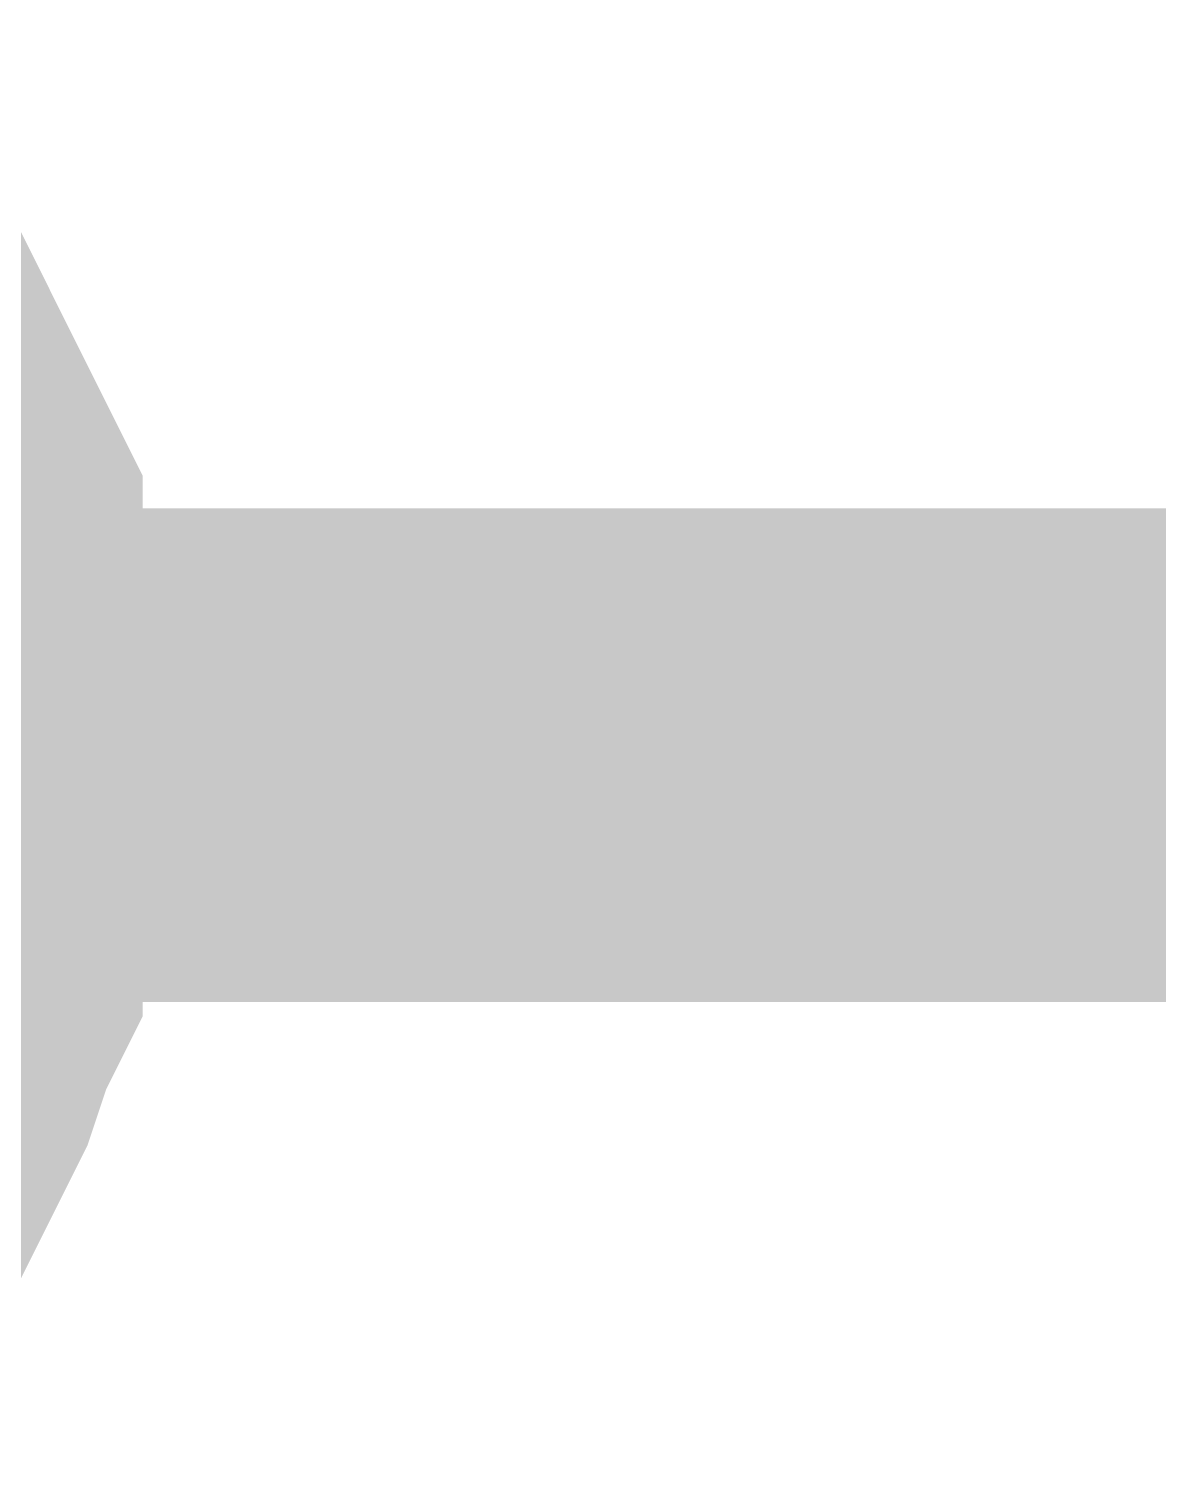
# Model space of a CAD drawing. Header units: inches. Extents: x 0 to 420, y 0 to 297.
# Drawn here: x 195.589 to 196.275, y 153.559 to 154.43 of the extents above; entities that cross this region are included whole.
import ezdxf

# ---------------------------------------------------------------- set-up
doc = ezdxf.new("R2010")
doc.units = ezdxf.units.IN
doc.layers.add('Sheet', color=255, linetype='Continuous')

msp = doc.modelspace()

# ---------------------------------------------------------------- linework, layer by layer
at = {"layer": 'Sheet', "const_width": 0.29972}
for points in [[(195.43035, 154.28048), (195.44155, 154.25807), (195.45275, 154.23567), (195.46395, 154.21326), (195.47515, 154.19086), (195.48635, 154.16845), (195.49755, 154.14605), (195.50875, 154.12364), (195.50875, 154.09003), (195.50875, 154.06763), (195.51994, 154.04522), (195.51994, 154.01162), (195.51994, 153.98921)], [(195.43035, 154.28048), (195.44155, 154.25807), (195.45275, 154.23567), (195.46395, 154.21326), (195.47515, 154.19086), (195.48635, 154.16845), (195.49755, 154.14605), (195.50875, 154.12364), (195.50875, 154.09003), (195.50875, 154.06763), (195.51994, 154.04522), (195.51994, 154.01162), (195.51994, 153.98921)], [(195.43035, 154.28048), (195.44155, 154.25807), (195.45275, 154.23567), (195.46395, 154.21326), (195.47515, 154.19086), (195.48635, 154.16845), (195.49755, 154.14605), (195.50875, 154.12364), (195.50875, 154.09003), (195.50875, 154.06763), (195.51994, 154.04522), (195.51994, 154.01162), (195.51994, 153.98921)], [(195.43035, 154.28048), (195.44155, 154.25807), (195.45275, 154.23567), (195.46395, 154.21326), (195.47515, 154.19086), (195.48635, 154.16845), (195.49755, 154.14605), (195.50875, 154.12364), (195.50875, 154.09003), (195.50875, 154.06763), (195.51994, 154.04522), (195.51994, 154.01162), (195.51994, 153.98921)], [(195.43035, 154.28048), (195.44155, 154.25807), (195.45275, 154.23567), (195.46395, 154.21326), (195.47515, 154.19086), (195.48635, 154.16845), (195.49755, 154.14605), (195.50875, 154.12364), (195.50875, 154.09003), (195.50875, 154.06763), (195.51994, 154.04522), (195.51994, 154.01162), (195.51994, 153.98921)], [(195.43035, 154.28048), (195.44155, 154.25807), (195.45275, 154.23567), (195.46395, 154.21326), (195.47515, 154.19086), (195.48635, 154.16845), (195.49755, 154.14605), (195.50875, 154.12364), (195.50875, 154.09003), (195.50875, 154.06763), (195.51994, 154.04522), (195.51994, 154.01162), (195.51994, 153.98921)], [(195.43035, 154.28048), (195.44155, 154.25807), (195.45275, 154.23567), (195.46395, 154.21326), (195.47515, 154.19086), (195.48635, 154.16845), (195.49755, 154.14605), (195.50875, 154.12364), (195.50875, 154.09003), (195.50875, 154.06763), (195.51994, 154.04522), (195.51994, 154.01162), (195.51994, 153.98921)], [(195.43035, 154.28048), (195.44155, 154.25807), (195.45275, 154.23567), (195.46395, 154.21326), (195.47515, 154.19086), (195.48635, 154.16845), (195.49755, 154.14605), (195.50875, 154.12364), (195.50875, 154.09003), (195.50875, 154.06763), (195.51994, 154.04522), (195.51994, 154.01162), (195.51994, 153.98921)], [(195.43035, 154.28048), (195.44155, 154.25807), (195.45275, 154.23567), (195.46395, 154.21326), (195.47515, 154.19086), (195.48635, 154.16845), (195.49755, 154.14605), (195.50875, 154.12364), (195.50875, 154.09003), (195.50875, 154.06763), (195.51994, 154.04522), (195.51994, 154.01162), (195.51994, 153.98921)], [(195.43035, 154.28048), (195.44155, 154.25807), (195.45275, 154.23567), (195.46395, 154.21326), (195.47515, 154.19086), (195.48635, 154.16845), (195.49755, 154.14605), (195.50875, 154.12364), (195.50875, 154.09003), (195.50875, 154.06763), (195.51994, 154.04522), (195.51994, 154.01162), (195.51994, 153.98921)], [(195.43035, 154.28048), (195.44155, 154.25807), (195.45275, 154.23567), (195.46395, 154.21326), (195.47515, 154.19086), (195.48635, 154.16845), (195.49755, 154.14605), (195.50875, 154.12364), (195.50875, 154.09003), (195.50875, 154.06763), (195.51994, 154.04522), (195.51994, 154.01162), (195.51994, 153.98921)], [(195.0048, 153.98921), (210, 153.98921)], [(195.51994, 153.98921), (195.51994, 153.96681), (195.51994, 153.9332), (195.50875, 153.9108), (195.50875, 153.88839), (195.50875, 153.86599), (195.49755, 153.84358), (195.48635, 153.80997), (195.47515, 153.78757), (195.46395, 153.76516), (195.45275, 153.74276), (195.44155, 153.73156), (195.43035, 153.70915)], [(195.51994, 153.98921), (195.51994, 153.96681), (195.51994, 153.9332), (195.50875, 153.9108), (195.50875, 153.88839), (195.50875, 153.86599), (195.49755, 153.84358), (195.48635, 153.80997), (195.47515, 153.78757), (195.46395, 153.76516), (195.45275, 153.74276), (195.44155, 153.73156), (195.43035, 153.70915)], [(195.51994, 153.98921), (195.51994, 153.96681), (195.51994, 153.9332), (195.50875, 153.9108), (195.50875, 153.88839), (195.50875, 153.86599), (195.49755, 153.84358), (195.48635, 153.80997), (195.47515, 153.78757), (195.46395, 153.76516), (195.45275, 153.74276), (195.44155, 153.73156), (195.43035, 153.70915)], [(195.51994, 153.98921), (195.51994, 153.96681), (195.51994, 153.9332), (195.50875, 153.9108), (195.50875, 153.88839), (195.50875, 153.86599), (195.49755, 153.84358), (195.48635, 153.80997), (195.47515, 153.78757), (195.46395, 153.76516), (195.45275, 153.74276), (195.44155, 153.73156), (195.43035, 153.70915)], [(195.51994, 153.98921), (195.51994, 153.96681), (195.51994, 153.9332), (195.50875, 153.9108), (195.50875, 153.88839), (195.50875, 153.86599), (195.49755, 153.84358), (195.48635, 153.80997), (195.47515, 153.78757), (195.46395, 153.76516), (195.45275, 153.74276), (195.44155, 153.73156), (195.43035, 153.70915)], [(195.51994, 153.98921), (195.51994, 153.96681), (195.51994, 153.9332), (195.50875, 153.9108), (195.50875, 153.88839), (195.50875, 153.86599), (195.49755, 153.84358), (195.48635, 153.80997), (195.47515, 153.78757), (195.46395, 153.76516), (195.45275, 153.74276), (195.44155, 153.73156), (195.43035, 153.70915)], [(195.51994, 153.98921), (195.51994, 153.96681), (195.51994, 153.9332), (195.50875, 153.9108), (195.50875, 153.88839), (195.50875, 153.86599), (195.49755, 153.84358), (195.48635, 153.80997), (195.47515, 153.78757), (195.46395, 153.76516), (195.45275, 153.74276), (195.44155, 153.73156), (195.43035, 153.70915)], [(195.51994, 153.98921), (195.51994, 153.96681), (195.51994, 153.9332), (195.50875, 153.9108), (195.50875, 153.88839), (195.50875, 153.86599), (195.49755, 153.84358), (195.48635, 153.80997), (195.47515, 153.78757), (195.46395, 153.76516), (195.45275, 153.74276), (195.44155, 153.73156), (195.43035, 153.70915)], [(195.51994, 153.98921), (195.51994, 153.96681), (195.51994, 153.9332), (195.50875, 153.9108), (195.50875, 153.88839), (195.50875, 153.86599), (195.49755, 153.84358), (195.48635, 153.80997), (195.47515, 153.78757), (195.46395, 153.76516), (195.45275, 153.74276), (195.44155, 153.73156), (195.43035, 153.70915)], [(195.51994, 153.98921), (195.51994, 153.96681), (195.51994, 153.9332), (195.50875, 153.9108), (195.50875, 153.88839), (195.50875, 153.86599), (195.49755, 153.84358), (195.48635, 153.80997), (195.47515, 153.78757), (195.46395, 153.76516), (195.45275, 153.74276), (195.44155, 153.73156), (195.43035, 153.70915)], [(195.51994, 153.98921), (195.51994, 153.96681), (195.51994, 153.9332), (195.50875, 153.9108), (195.50875, 153.88839), (195.50875, 153.86599), (195.49755, 153.84358), (195.48635, 153.80997), (195.47515, 153.78757), (195.46395, 153.76516), (195.45275, 153.74276), (195.44155, 153.73156), (195.43035, 153.70915)], [(195.51994, 153.98921), (195.51994, 153.98921), (195.51994, 153.98921), (195.51994, 153.98921), (195.51994, 153.98921), (195.51994, 153.98921), (195.51994, 153.98921), (195.51994, 153.98921), (195.51994, 153.98921), (195.51994, 153.98921), (195.51994, 153.98921), (195.51994, 153.98921), (195.51994, 153.98921), (195.51994, 153.98921), (195.51994, 153.98921), (195.51994, 153.98921), (195.51994, 153.98921), (195.51994, 153.98921), (195.51994, 153.98921), (195.51994, 153.98921), (195.51994, 153.98921), (195.51994, 153.98921), (195.51994, 153.98921), (195.51994, 153.98921), (195.51994, 153.98921), (195.51994, 153.98921), (195.51994, 153.98921), (195.51994, 153.98921), (195.51994, 153.98921), (195.51994, 153.98921), (195.51994, 153.98921), (195.51994, 153.98921), (195.51994, 153.98921)], [(195.51994, 153.98921), (195.51994, 153.98921)], [(195.51994, 153.98921), (195.51994, 153.98921), (195.51994, 153.98921), (195.51994, 153.98921), (195.51994, 153.98921), (195.51994, 153.98921), (195.51994, 153.98921), (195.51994, 153.98921), (195.51994, 153.98921), (195.51994, 153.98921), (195.51994, 153.98921), (195.51994, 153.98921), (195.51994, 153.98921), (195.51994, 153.98921), (195.51994, 153.98921), (195.51994, 153.98921), (195.51994, 153.98921), (195.51994, 153.98921), (195.51994, 153.98921), (195.51994, 153.98921), (195.51994, 153.98921), (195.51994, 153.98921), (195.51994, 153.98921), (195.51994, 153.98921), (195.51994, 153.98921), (195.51994, 153.98921), (195.51994, 153.98921), (195.51994, 153.98921), (195.51994, 153.98921), (195.51994, 153.98921), (195.51994, 153.98921), (195.51994, 153.98921), (195.51994, 153.98921)], [(195.51994, 153.98921), (195.51994, 153.98921)], [(195.51994, 153.98921), (195.51994, 153.98921), (195.51994, 153.98921), (195.51994, 153.98921), (195.51994, 153.98921), (195.51994, 153.98921), (195.51994, 153.98921), (195.51994, 153.98921), (195.51994, 153.98921), (195.51994, 153.98921), (195.51994, 153.98921), (195.51994, 153.98921), (195.51994, 153.98921), (195.51994, 153.98921), (195.51994, 153.98921), (195.51994, 153.98921), (195.51994, 153.98921), (195.51994, 153.98921), (195.51994, 153.98921), (195.51994, 153.98921), (195.51994, 153.98921), (195.51994, 153.98921), (195.51994, 153.98921), (195.51994, 153.98921), (195.51994, 153.98921), (195.51994, 153.98921), (195.51994, 153.98921), (195.51994, 153.98921), (195.51994, 153.98921), (195.51994, 153.98921), (195.51994, 153.98921), (195.51994, 153.98921), (195.51994, 153.98921)], [(195.51994, 153.98921), (195.51994, 153.98921)], [(195.51994, 153.98921), (195.51994, 153.98921), (195.51994, 153.98921), (195.51994, 153.98921), (195.51994, 153.98921), (195.51994, 153.98921), (195.51994, 153.98921), (195.51994, 153.98921), (195.51994, 153.98921), (195.51994, 153.98921), (195.51994, 153.98921), (195.51994, 153.98921), (195.51994, 153.98921), (195.51994, 153.98921), (195.51994, 153.98921), (195.51994, 153.98921), (195.51994, 153.98921), (195.51994, 153.98921), (195.51994, 153.98921), (195.51994, 153.98921), (195.51994, 153.98921), (195.51994, 153.98921), (195.51994, 153.98921), (195.51994, 153.98921), (195.51994, 153.98921), (195.51994, 153.98921), (195.51994, 153.98921), (195.51994, 153.98921), (195.51994, 153.98921), (195.51994, 153.98921), (195.51994, 153.98921), (195.51994, 153.98921), (195.51994, 153.98921)], [(195.51994, 153.98921), (195.51994, 153.98921)], [(195.51994, 153.98921), (195.51994, 153.98921), (195.51994, 153.98921), (195.51994, 153.98921), (195.51994, 153.98921), (195.51994, 153.98921), (195.51994, 153.98921), (195.51994, 153.98921), (195.51994, 153.98921), (195.51994, 153.98921), (195.51994, 153.98921), (195.51994, 153.98921), (195.51994, 153.98921), (195.51994, 153.98921), (195.51994, 153.98921), (195.51994, 153.98921), (195.51994, 153.98921), (195.51994, 153.98921), (195.51994, 153.98921), (195.51994, 153.98921), (195.51994, 153.98921), (195.51994, 153.98921), (195.51994, 153.98921), (195.51994, 153.98921), (195.51994, 153.98921), (195.51994, 153.98921), (195.51994, 153.98921), (195.51994, 153.98921), (195.51994, 153.98921), (195.51994, 153.98921), (195.51994, 153.98921), (195.51994, 153.98921), (195.51994, 153.98921)], [(195.51994, 153.98921), (195.51994, 153.98921)], [(195.51994, 153.98921), (195.51994, 153.98921), (195.51994, 153.98921), (195.51994, 153.98921), (195.51994, 153.98921), (195.51994, 153.98921), (195.51994, 153.98921), (195.51994, 153.98921), (195.51994, 153.98921), (195.51994, 153.98921), (195.51994, 153.98921), (195.51994, 153.98921), (195.51994, 153.98921), (195.51994, 153.98921), (195.51994, 153.98921), (195.51994, 153.98921), (195.51994, 153.98921), (195.51994, 153.98921), (195.51994, 153.98921), (195.51994, 153.98921), (195.51994, 153.98921), (195.51994, 153.98921), (195.51994, 153.98921), (195.51994, 153.98921), (195.51994, 153.98921), (195.51994, 153.98921), (195.51994, 153.98921), (195.51994, 153.98921), (195.51994, 153.98921), (195.51994, 153.98921), (195.51994, 153.98921), (195.51994, 153.98921), (195.51994, 153.98921)], [(195.51994, 153.98921), (195.51994, 153.98921)], [(195.51994, 153.98921), (195.51994, 153.98921), (195.51994, 153.98921), (195.51994, 153.98921), (195.51994, 153.98921), (195.51994, 153.98921), (195.51994, 153.98921), (195.51994, 153.98921), (195.51994, 153.98921), (195.51994, 153.98921), (195.51994, 153.98921), (195.51994, 153.98921), (195.51994, 153.98921), (195.51994, 153.98921), (195.51994, 153.98921), (195.51994, 153.98921), (195.51994, 153.98921), (195.51994, 153.98921), (195.51994, 153.98921), (195.51994, 153.98921), (195.51994, 153.98921), (195.51994, 153.98921), (195.51994, 153.98921), (195.51994, 153.98921), (195.51994, 153.98921), (195.51994, 153.98921), (195.51994, 153.98921), (195.51994, 153.98921), (195.51994, 153.98921), (195.51994, 153.98921), (195.51994, 153.98921), (195.51994, 153.98921), (195.51994, 153.98921)], [(195.51994, 153.98921), (195.51994, 153.98921)], [(195.51994, 153.98921), (195.51994, 153.98921), (195.51994, 153.98921), (195.51994, 153.98921), (195.51994, 153.98921), (195.51994, 153.98921), (195.51994, 153.98921), (195.51994, 153.98921), (195.51994, 153.98921), (195.51994, 153.98921), (195.51994, 153.98921), (195.51994, 153.98921), (195.51994, 153.98921), (195.51994, 153.98921), (195.51994, 153.98921), (195.51994, 153.98921), (195.51994, 153.98921), (195.51994, 153.98921), (195.51994, 153.98921), (195.51994, 153.98921), (195.51994, 153.98921), (195.51994, 153.98921), (195.51994, 153.98921), (195.51994, 153.98921), (195.51994, 153.98921), (195.51994, 153.98921), (195.51994, 153.98921), (195.51994, 153.98921), (195.51994, 153.98921), (195.51994, 153.98921), (195.51994, 153.98921), (195.51994, 153.98921), (195.51994, 153.98921)], [(195.51994, 153.98921), (195.51994, 153.98921)], [(195.51994, 153.98921), (195.51994, 153.98921), (195.51994, 153.98921), (195.51994, 153.98921), (195.51994, 153.98921), (195.51994, 153.98921), (195.51994, 153.98921), (195.51994, 153.98921), (195.51994, 153.98921), (195.51994, 153.98921), (195.51994, 153.98921), (195.51994, 153.98921), (195.51994, 153.98921), (195.51994, 153.98921), (195.51994, 153.98921), (195.51994, 153.98921), (195.51994, 153.98921), (195.51994, 153.98921), (195.51994, 153.98921), (195.51994, 153.98921), (195.51994, 153.98921), (195.51994, 153.98921), (195.51994, 153.98921), (195.51994, 153.98921), (195.51994, 153.98921), (195.51994, 153.98921), (195.51994, 153.98921), (195.51994, 153.98921), (195.51994, 153.98921), (195.51994, 153.98921), (195.51994, 153.98921), (195.51994, 153.98921), (195.51994, 153.98921)], [(195.51994, 153.98921), (195.51994, 153.98921)], [(195.51994, 153.98921), (195.51994, 153.98921), (195.51994, 153.98921), (195.51994, 153.98921), (195.51994, 153.98921), (195.51994, 153.98921), (195.51994, 153.98921), (195.51994, 153.98921), (195.51994, 153.98921), (195.51994, 153.98921), (195.51994, 153.98921), (195.51994, 153.98921), (195.51994, 153.98921), (195.51994, 153.98921), (195.51994, 153.98921), (195.51994, 153.98921), (195.51994, 153.98921), (195.51994, 153.98921), (195.51994, 153.98921), (195.51994, 153.98921), (195.51994, 153.98921), (195.51994, 153.98921), (195.51994, 153.98921), (195.51994, 153.98921), (195.51994, 153.98921), (195.51994, 153.98921), (195.51994, 153.98921), (195.51994, 153.98921), (195.51994, 153.98921), (195.51994, 153.98921), (195.51994, 153.98921), (195.51994, 153.98921), (195.51994, 153.98921)], [(195.51994, 153.98921), (195.51994, 153.98921)], [(195.51994, 153.98921), (195.51994, 153.98921), (195.51994, 153.98921), (195.51994, 153.98921), (195.51994, 153.98921), (195.51994, 153.98921), (195.51994, 153.98921), (195.51994, 153.98921), (195.51994, 153.98921), (195.51994, 153.98921), (195.51994, 153.98921), (195.51994, 153.98921), (195.51994, 153.98921), (195.51994, 153.98921), (195.51994, 153.98921), (195.51994, 153.98921), (195.51994, 153.98921), (195.51994, 153.98921), (195.51994, 153.98921), (195.51994, 153.98921), (195.51994, 153.98921), (195.51994, 153.98921), (195.51994, 153.98921), (195.51994, 153.98921), (195.51994, 153.98921), (195.51994, 153.98921), (195.51994, 153.98921), (195.51994, 153.98921), (195.51994, 153.98921), (195.51994, 153.98921), (195.51994, 153.98921), (195.51994, 153.98921), (195.51994, 153.98921)], [(195.51994, 153.98921), (195.51994, 153.98921)]]:
    msp.add_lwpolyline(points, dxfattribs=at)

doc.saveas('drawing.dxf')
